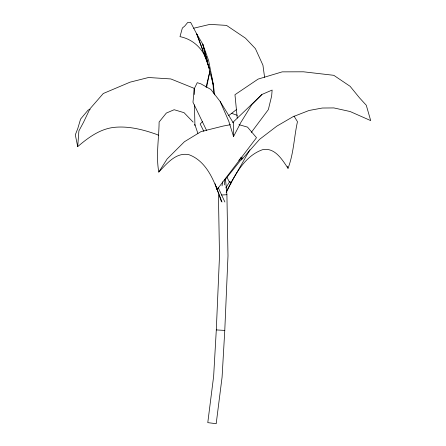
<?xml version="1.0" encoding="UTF-8"?>
<svg xmlns="http://www.w3.org/2000/svg" width="446" height="446" viewBox="0 0 446 446"><rect width="100%" height="100%" fill="white"/><g stroke="black" fill="none" stroke-linecap="round" stroke-linejoin="round"><path stroke-width="0.67" d="M251.293 132.445L268.341 109.627L271.659 95.957L272.132 90.064L261.93 94.468L251.8 104.665L240.907 122.366L233.542 136.515L233.297 122.862L220.19 101.549L210.869 89.434L200.89 83.848L197.249 82.683L194.445 88.353L192.967 102.201L206.559 130.427M218.44 195.175L219.504 255.881L216.299 329.917L213.651 376.184L207.78 422.635L216.193 423.7L222.08 377.154L224.778 330.419L227.99 255.87L226.914 194.712L225.414 178.177M158.765 135.344L156.903 134.508C143.261 129.641 128.866 125.889 114.271 127.35C100.032 128.861 88.241 137.608 77.699 146.634L78.897 130.901L83.514 122.327L89.919 108.874L103.266 93.509L130.081 82.164L148.535 77.509L170.829 78.942L194.038 88.291L194.188 94.513M224.472 184.889L224.89 179.364M222.047 185.882L222.615 181.817M206.637 87.238L209.91 70.903M206.058 87.165L209.787 71.817M249.855 149.811L230.359 183.997C237.69 170.116 247.023 155.08 262.644 149.666C274.903 147.186 282.234 159.74 288.032 168.298C293.78 153.352 294.025 137.223 297.465 121.702L294.031 116.099M226.194 192.784L231.68 181.516L226.345 191.379M225.804 187.944L229.762 181.516L231.089 182.392M193.107 122.098L184.053 112.676L174.146 109.727L166.325 113.078L159.105 122.02C158.96 138.739 155.838 155.459 158.782 172.061L167.15 158.943L184.404 141.75L201.079 131.57L223.29 126.04L230.476 124.707M158.782 172.061C166.687 163.833 175.986 151.924 188.942 154.695C203.917 160.159 211.867 175.473 217.074 189.539L256.495 137.686L247.53 127.121L238.989 124.674M225.291 179.448L242.451 158.029L241.448 157.226L238.805 160.382M202.478 121.624L200.176 124.021L203.906 131.442M261.93 94.468L232.829 122.438L233.297 122.862M228.475 115.754L236.731 109.37M90.192 109.482L88.185 109.995L80.581 119.076L77.766 128.604L75.307 134.826L77.699 146.634M193.625 28.232L209.966 24.368L226.518 25.394L245.467 38.166L255.407 48.625L262.928 65.188L264.606 77.353M221.478 195.008L226.914 194.712M216.299 329.917L224.778 330.419M231.563 113.323L237.289 115.33M206.431 59.485C202.099 47.85 192.265 39.036 179.989 36.65L182.358 28.037L184.7 26.102L187.733 22.451L190.604 22.3L196.725 33.974L202.735 44.093L208.617 60.511L212.898 82.254L213.634 93.247M226.936 177.196L229.428 182.141M218.061 187.281L224.879 202.005M220.19 101.549L228.753 121.167L233.542 136.515M287.257 166.397L288.032 168.298M221.996 202.038L216.215 186.863L221.372 201.598M203.036 50.554L196.725 33.974L209.508 68.913M203.766 52.466L205.946 58.209M194.757 124.239L197.879 133.382M215.067 183.663L217.074 189.539M206.855 60.751L209.397 68.338M205.745 54.786L202.735 44.093L213.456 85.56L214.643 94.87M206.124 56.124L207.63 61.476M211.17 74.85L213.456 85.56M237.244 118.073L234.964 94.708L258.111 79.098L282.207 71.862L303.475 71.8L333.786 75.318L350.116 86.318L359.56 97.908L366.277 105.239L370.693 120.598L350.143 111.533L333.864 107.926L322.319 108.027L309.072 110.469L292.938 116.757L276.866 126.118L259.55 139.369L241.342 159.991L241.074 157.243M194.439 104.894L194.935 125.649"/></g></svg>
